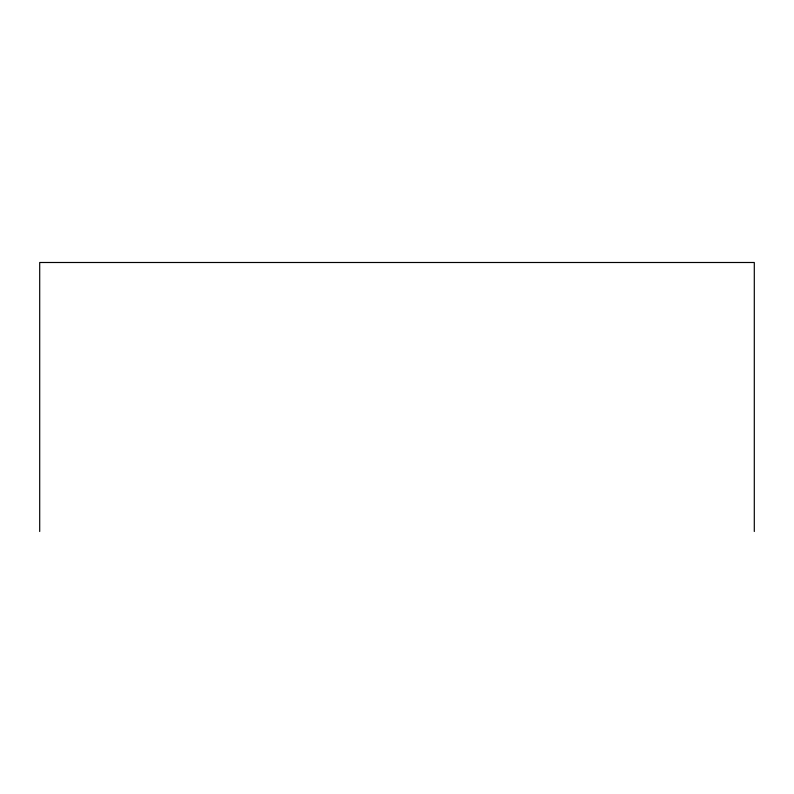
<?xml version="1.0" encoding="UTF-8"?>
<svg xmlns="http://www.w3.org/2000/svg" width="794" height="794" viewBox="0 0 794 794"><rect width="100%" height="100%" fill="white"/><g stroke="black" fill="none" stroke-linecap="round" stroke-linejoin="round"><path stroke-width="1.19" d="M754.3 531.504L754.3 262.496L39.7 262.496L39.7 531.504"/></g></svg>
